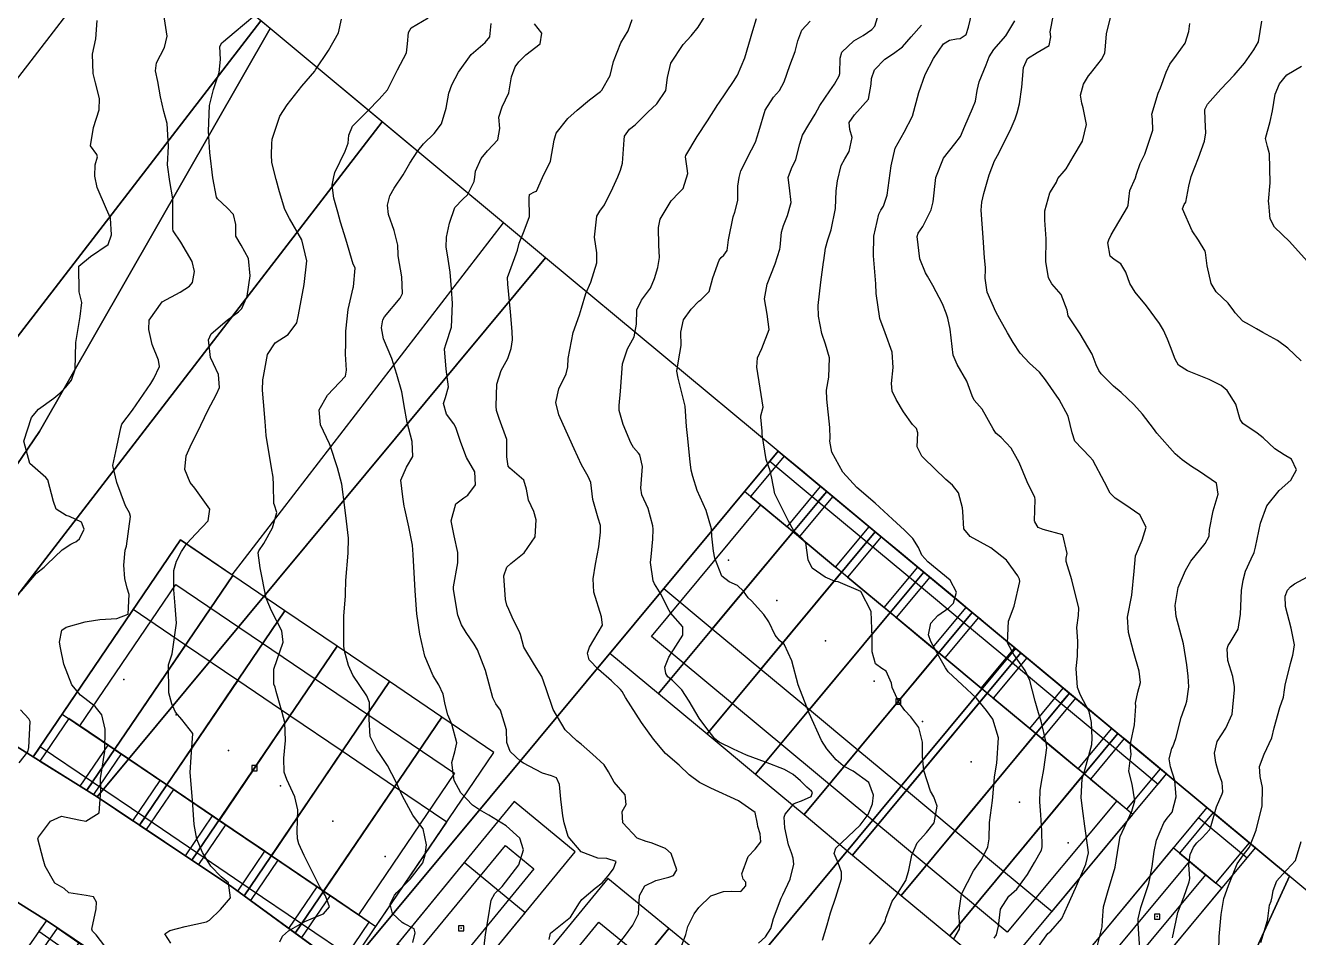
# Model space of a CAD drawing. Header units: feet. Extents: x 1313198 to 1317500, y 385000 to 389511.
# Drawn here: x 1316015.6 to 1316499.5, y 386339.9 to 386686.8 of the extents above; entities that cross this region are included whole.
import ezdxf

# ---------------------------------------------------------------- set-up
doc = ezdxf.new("R2010")
doc.units = ezdxf.units.FT
for name, color, linetype in [('A-BLDG-OTLN', 3, 'CONTINUOUS'), ('C-LOD', 30, 'CONTINUOUS'), ('C-MISC', 7, 'CONTINUOUS'), ('C-PROP', 6, 'CONTINUOUS'), ('C-PVMT', 8, 'CONTINUOUS'), ('C-TOPO-MAJR', 32, 'CONTINUOUS'), ('C-TOPO-SPOT', 7, 'CONTINUOUS'), ('V-PROP-LINE', 7, 'CONTINUOUS')]:
    doc.layers.add(name, color=color, linetype=linetype)

msp = doc.modelspace()

# ---------------------------------------------------------------- linework, layer by layer
at = {"layer": 'A-BLDG-OTLN'}
for points in [[(1316258.23, 386472.64), (1316276.68, 386457.29), (1316307.37, 386494.2), (1316288.92, 386509.54), (1316258.23, 386472.64)], [(1316276.68, 386457.29), (1316295.13, 386441.95), (1316325.82, 386478.85), (1316307.37, 386494.2), (1316276.68, 386457.29)], [(1316295.13, 386441.95), (1316313.58, 386426.6), (1316344.28, 386463.5), (1316325.82, 386478.85), (1316295.13, 386441.95)], [(1316029.6, 386424.91), (1316049.46, 386411.44), (1316076.4, 386451.16), (1316056.54, 386464.63), (1316029.6, 386424.91)], [(1316313.58, 386426.6), (1316332.04, 386411.25), (1316362.73, 386448.16), (1316344.28, 386463.5), (1316313.58, 386426.6)], [(1316049.46, 386411.44), (1316069.32, 386397.97), (1316096.26, 386437.7), (1316076.4, 386451.16), (1316049.46, 386411.44)], [(1316332.04, 386411.25), (1316350.49, 386395.91), (1316381.18, 386432.81), (1316362.73, 386448.16), (1316332.04, 386411.25)], [(1316069.32, 386397.97), (1316089.19, 386384.49), (1316116.13, 386424.22), (1316096.26, 386437.7), (1316069.32, 386397.97)], [(1316350.49, 386395.91), (1316368.94, 386380.56), (1316399.63, 386417.46), (1316381.18, 386432.81), (1316350.49, 386395.91)], [(1316089.19, 386384.49), (1316109.05, 386371.02), (1316135.99, 386410.75), (1316116.13, 386424.22), (1316089.19, 386384.49)], [(1316368.94, 386380.56), (1316387.39, 386365.21), (1316418.08, 386402.12), (1316399.63, 386417.46), (1316368.94, 386380.56)], [(1316109.05, 386371.02), (1316128.92, 386357.55), (1316155.86, 386397.28), (1316135.99, 386410.75), (1316109.05, 386371.02)], [(1316387.39, 386365.21), (1316405.84, 386349.87), (1316436.54, 386386.77), (1316418.08, 386402.12), (1316387.39, 386365.21)], [(1316128.92, 386357.55), (1316148.78, 386344.08), (1316175.72, 386383.81), (1316155.86, 386397.28), (1316128.92, 386357.55)], [(1316421.22, 386337.08), (1316439.67, 386321.73), (1316470.36, 386358.64), (1316451.91, 386373.98), (1316421.22, 386337.08)], [(1316156.96, 386337.48), (1316180.15, 386318.45), (1316205.52, 386349.37), (1316182.33, 386368.4), (1316156.96, 386337.48)]]:
    msp.add_lwpolyline(points, close=True, dxfattribs=at)
at = {"layer": 'C-LOD'}
for points in [[(1316008.32, 386414.97), (1316042.83, 386393.48), (1316093.99, 386359.18), (1316137.55, 386327.53), (1316166.31, 386305.3), (1316194.54, 386282.38), (1316228.98, 386253.74), (1316339.08, 386162.17), (1316374.29, 386165.4), (1316377.35, 386169.08), (1316400.98, 386198.92), (1316423.13, 386229.87), (1316443.77, 386261.86), (1316462.84, 386294.8), (1316480.29, 386328.62), (1316496.09, 386363.25), (1316391.97, 386449.85), (1316301.71, 386524.92), (1316213.29, 386598.45), (1316108.56, 386685.56), (1315982.1, 386790.73)], [(1315950.83, 386023.51), (1316030.28, 385962.69), (1316138.92, 385879.52), (1316151.44, 385896.27), (1316164.54, 385912.57), (1316310.74, 386088.36), (1316307.5, 386123.57), (1316222.72, 386194.08), (1316162.96, 386243.79), (1316145.75, 386257.88), (1316106.06, 386288.75), (1316065.32, 386318.22), (1316023.58, 386346.39), (1315980.91, 386373.12)]]:
    msp.add_lwpolyline(points, dxfattribs=at)
at = {"layer": 'C-MISC'}
for points in [[(1315982.1, 386790.73), (1315929.91, 386765.56), (1315928.77, 386502.47), (1315936.76, 386503.67), (1315944.84, 386503.58), (1315952.79, 386502.18), (1315960.42, 386499.53), (1315967.53, 386495.67), (1315973.91, 386490.73), (1315979.42, 386484.82), (1315983.91, 386478.09), (1316020.87, 386532.39), (1316108.56, 386685.56), (1315982.1, 386790.73)], [(1316108.56, 386685.56), (1316020.87, 386532.39), (1315983.91, 386478.09), (1315986.96, 386471.53), (1315989.03, 386464.6), (1315990.08, 386457.45), (1315990.08, 386450.21), (1315990.12, 386444.25), (1315991.09, 386438.38), (1315992.97, 386432.72), (1315995.71, 386427.43), (1315999.24, 386422.63), (1316003.48, 386418.45), (1316008.32, 386414.97), (1316042.83, 386393.48), (1316213.29, 386598.45), (1316108.56, 386685.56)], [(1316093.99, 386359.18), (1316137.55, 386327.53), (1316301.71, 386524.92), (1316213.29, 386598.45), (1316042.83, 386393.48), (1316093.99, 386359.18)], [(1316301.71, 386524.92), (1316137.55, 386327.53), (1316166.31, 386305.3), (1316194.54, 386282.38), (1316228.98, 386253.74), (1316391.97, 386449.85), (1316301.71, 386524.92)], [(1316339.08, 386162.17), (1316374.29, 386165.4), (1316377.35, 386169.08), (1316400.98, 386198.92), (1316423.13, 386229.87), (1316443.77, 386261.86), (1316462.84, 386294.8), (1316480.29, 386328.62), (1316496.09, 386363.25), (1316391.97, 386449.85), (1316228.98, 386253.74), (1316339.08, 386162.17)], [(1315871.03, 386084.61), (1316065.32, 386318.22), (1316023.58, 386346.39), (1315980.91, 386373.12), (1315791.56, 386145.45), (1315871.03, 386084.61)]]:
    msp.add_lwpolyline(points, close=True, dxfattribs=at)
for points in [[(1316794.46, 386115.1), (1316301.71, 386524.92), (1316391.97, 386449.85), (1316496.09, 386363.25), (1316480.29, 386328.62)], [(1316137.55, 386327.53), (1316093.99, 386359.18), (1316042.83, 386393.48), (1316008.32, 386414.97)], [(1315980.91, 386373.12), (1316023.58, 386346.39), (1316065.32, 386318.22)]]:
    msp.add_lwpolyline(points, dxfattribs=at)
at = {"layer": 'C-PROP'}
for points in [[(1315909.49, 386533.07), (1315948.63, 386502.91), (1315952.79, 386502.18), (1315959.61, 386499.81), (1316105.01, 386688.51), (1316058.85, 386726.9), (1315964.43, 386604.36), (1315984.67, 386588.77), (1315929.73, 386517.48), (1315909.5, 386533.07), (1315909.49, 386533.07)], [(1315959.61, 386499.81), (1315960.42, 386499.53), (1315967.53, 386495.67), (1315973.91, 386490.73), (1315979.42, 386484.82), (1315983.91, 386478.09), (1315986.96, 386471.53), (1315989.03, 386464.6), (1315990.08, 386457.45), (1315990.08, 386450.21), (1315990.12, 386444.25), (1315990.55, 386441.65), (1316151.17, 386650.12), (1316108.56, 386685.56), (1316105.01, 386688.51), (1315959.61, 386499.81)], [(1315990.55, 386441.65), (1315991.09, 386438.38), (1315992.97, 386432.72), (1315995.71, 386427.43), (1315999.24, 386422.63), (1316003.48, 386418.45), (1316008.32, 386414.97), (1316018.54, 386408.6), (1316074.5, 386491.12), (1316094.14, 386477.8), (1316197.33, 386611.72), (1316151.17, 386650.12), (1315990.55, 386441.65)], [(1316237.76, 386448.04), (1316256.22, 386432.69), (1316320.16, 386509.57), (1316301.71, 386524.92), (1316237.76, 386448.04)], [(1316256.22, 386432.69), (1316274.67, 386417.34), (1316338.61, 386494.23), (1316338.46, 386494.35), (1316320.16, 386509.57), (1316256.22, 386432.69)], [(1316295.07, 386504.43), (1316430.39, 386391.88), (1316388.82, 386341.91), (1316253.5, 386454.46), (1316295.07, 386504.43)], [(1316274.67, 386417.34), (1316293.12, 386402), (1316357.07, 386478.88), (1316338.61, 386494.23), (1316274.67, 386417.34)], [(1316018.54, 386408.6), (1316038.93, 386395.91), (1316094.36, 386477.65), (1316074.5, 386491.12), (1316018.54, 386408.6)], [(1316038.93, 386395.91), (1316042.83, 386393.48), (1316058.95, 386382.67), (1316114.22, 386464.18), (1316094.36, 386477.65), (1316038.93, 386395.91)], [(1316293.12, 386402), (1316311.57, 386386.65), (1316375.52, 386463.53), (1316369.58, 386468.47), (1316357.07, 386478.88), (1316293.12, 386402)], [(1316142.16, 386348.57), (1316036.22, 386420.41), (1316072.7, 386474.21), (1316178.64, 386402.37), (1316142.16, 386348.57)], [(1316058.95, 386382.67), (1316078.89, 386369.31), (1316134.09, 386450.7), (1316114.22, 386464.18), (1316058.95, 386382.67)], [(1316311.57, 386386.65), (1316330.02, 386371.3), (1316393.97, 386448.19), (1316391.97, 386449.85), (1316381.41, 386458.63), (1316375.52, 386463.53), (1316311.57, 386386.65)], [(1316078.89, 386369.31), (1316093.99, 386359.18), (1316098.7, 386355.76), (1316153.95, 386437.23), (1316134.09, 386450.7), (1316078.89, 386369.31)], [(1316330.02, 386371.3), (1316348.48, 386355.96), (1316412.42, 386432.84), (1316408.07, 386436.46), (1316393.97, 386448.19), (1316330.02, 386371.3)], [(1316098.7, 386355.76), (1316118.13, 386341.64), (1316173.81, 386423.76), (1316153.95, 386437.23), (1316098.7, 386355.76)], [(1316346.38, 386428.71), (1316348.38, 386428.71), (1316348.38, 386430.71), (1316346.38, 386430.71), (1316346.38, 386428.71)], [(1316348.48, 386355.96), (1316366.93, 386340.61), (1316430.87, 386417.49), (1316412.42, 386432.84), (1316348.48, 386355.96)], [(1316118.13, 386341.64), (1316137.55, 386327.53), (1316193.68, 386410.29), (1316173.81, 386423.76), (1316118.13, 386341.64)], [(1316366.93, 386340.61), (1316385.38, 386325.26), (1316449.33, 386402.15), (1316438.37, 386411.26), (1316430.87, 386417.49), (1316366.93, 386340.61)], [(1316101.66, 386403.36), (1316103.66, 386403.36), (1316103.66, 386405.36), (1316101.66, 386405.36), (1316101.66, 386403.36)], [(1316144.43, 386322.21), (1316166.31, 386305.3), (1316168.14, 386303.82), (1316224.55, 386372.57), (1316201.36, 386391.6), (1316144.43, 386322.21)], [(1316400.76, 386312.47), (1316419.21, 386297.13), (1316483.15, 386374.01), (1316472.49, 386382.88), (1316464.7, 386389.36), (1316400.76, 386312.47)], [(1316173.96, 386323.52), (1316163.14, 386332.41), (1316198.03, 386374.92), (1316208.85, 386366.04), (1316173.96, 386323.52)], [(1316458.06, 386368.87), (1316464.21, 386363.75), (1316422.65, 386313.78), (1316416.5, 386318.89), (1316458.06, 386368.87)], [(1316180.56, 386293.73), (1316194.54, 386282.38), (1316203.76, 386274.71), (1316260.11, 386343.39), (1316236.92, 386362.42), (1316180.56, 386293.73)], [(1315972.03, 386272.62), (1315988.42, 386261.16), (1316039.97, 386334.93), (1316023.58, 386346.39), (1315972.03, 386272.62)], [(1316444.79, 386346.86), (1316446.79, 386346.86), (1316446.79, 386348.86), (1316444.79, 386348.86), (1316444.79, 386346.86)], [(1316180.24, 386342.43), (1316182.24, 386342.43), (1316182.24, 386344.43), (1316180.24, 386344.43), (1316180.24, 386342.43)], [(1316232.71, 386275.32), (1316198.7, 386303.23), (1316233.59, 386345.75), (1316267.6, 386317.84), (1316232.71, 386275.32)], [(1316203.76, 386274.71), (1316226.83, 386255.53), (1316283.3, 386324.36), (1316260.11, 386343.39), (1316203.76, 386274.71)]]:
    msp.add_lwpolyline(points, close=True, dxfattribs=at)
at = {"layer": 'C-PVMT'}
for points in [[(1316291.23, 386507.63), (1316305.07, 386496.12), (1316317.85, 386511.49), (1316310.94, 386517.24), (1316304.02, 386523), (1316291.23, 386507.63)], [(1316298.51, 386521.07), (1316316.96, 386505.73), (1316320.16, 386509.57), (1316301.71, 386524.92), (1316298.51, 386521.07)], [(1316309.68, 386492.28), (1316323.52, 386480.77), (1316336.31, 386496.14), (1316322.47, 386507.65), (1316309.68, 386492.28)], [(1316316.96, 386505.73), (1316335.41, 386490.38), (1316338.61, 386494.23), (1316338.59, 386494.24), (1316338.46, 386494.35), (1316320.16, 386509.57), (1316316.96, 386505.73)], [(1316328.13, 386476.93), (1316341.97, 386465.42), (1316354.76, 386480.8), (1316347.84, 386486.56), (1316340.92, 386492.31), (1316328.13, 386476.93)], [(1316335.41, 386490.38), (1316353.87, 386475.03), (1316357.07, 386478.88), (1316338.61, 386494.23), (1316335.41, 386490.38)], [(1316346.58, 386461.58), (1316360.42, 386450.07), (1316373.21, 386465.45), (1316359.37, 386476.96), (1316346.58, 386461.58)], [(1316353.87, 386475.03), (1316372.32, 386459.68), (1316375.52, 386463.53), (1316369.58, 386468.47), (1316367.19, 386470.46), (1316357.07, 386478.88), (1316353.87, 386475.03)], [(1316372.32, 386459.68), (1316390.77, 386444.34), (1316393.97, 386448.19), (1316387.43, 386453.63), (1316381.41, 386458.63), (1316375.52, 386463.53), (1316372.32, 386459.68)], [(1316365.03, 386446.24), (1316378.87, 386434.73), (1316391.66, 386450.11), (1316381.41, 386458.63), (1316377.82, 386461.62), (1316365.03, 386446.24)], [(1316390.77, 386444.34), (1316409.22, 386428.99), (1316412.42, 386432.84), (1316393.97, 386448.19), (1316390.77, 386444.34)], [(1316383.49, 386430.89), (1316397.33, 386419.38), (1316410.11, 386434.76), (1316401.44, 386441.97), (1316396.28, 386446.27), (1316383.49, 386430.89)], [(1316401.94, 386415.54), (1316415.78, 386404.03), (1316428.57, 386419.41), (1316414.73, 386430.92), (1316401.94, 386415.54)], [(1316409.22, 386428.99), (1316427.67, 386413.65), (1316430.87, 386417.49), (1316412.48, 386432.79), (1316412.42, 386432.84), (1316409.22, 386428.99)], [(1316021.08, 386407.02), (1316036.38, 386397.5), (1316046.98, 386413.12), (1316032.08, 386423.22), (1316021.08, 386407.02)], [(1316420.39, 386400.2), (1316434.23, 386388.69), (1316447.02, 386404.06), (1316433.18, 386415.57), (1316420.39, 386400.2)], [(1316427.67, 386413.65), (1316446.13, 386398.3), (1316449.33, 386402.14), (1316435.32, 386413.79), (1316430.87, 386417.49), (1316427.67, 386413.65)], [(1316018.54, 386408.6), (1316038.93, 386395.91), (1316041.04, 386399.02), (1316021.18, 386412.49), (1316018.54, 386408.6)], [(1316041.48, 386394.32), (1316042.83, 386393.48), (1316056.45, 386384.34), (1316066.84, 386399.65), (1316051.94, 386409.75), (1316041.48, 386394.32)], [(1316038.93, 386395.91), (1316042.83, 386393.48), (1316058.95, 386382.67), (1316060.9, 386385.55), (1316041.04, 386399.02), (1316038.93, 386395.91)], [(1316061.44, 386381), (1316076.4, 386370.98), (1316086.7, 386386.18), (1316071.81, 386396.28), (1316061.44, 386381)], [(1316058.95, 386382.67), (1316078.89, 386369.31), (1316080.77, 386372.08), (1316060.9, 386385.55), (1316058.95, 386382.67)], [(1316454.22, 386372.06), (1316468.06, 386360.55), (1316480.85, 386375.93), (1316472.49, 386382.88), (1316467.01, 386387.44), (1316454.22, 386372.06)], [(1316461.5, 386385.51), (1316479.95, 386370.17), (1316483.15, 386374.01), (1316476.92, 386379.19), (1316464.7, 386389.36), (1316461.5, 386385.51)], [(1316081.38, 386367.64), (1316093.99, 386359.18), (1316096.27, 386357.52), (1316106.57, 386372.71), (1316091.67, 386382.81), (1316081.38, 386367.64)], [(1316078.89, 386369.31), (1316093.99, 386359.18), (1316098.7, 386355.76), (1316100.63, 386358.61), (1316080.77, 386372.08), (1316078.89, 386369.31)], [(1316101.13, 386354), (1316115.69, 386343.41), (1316126.43, 386359.24), (1316111.53, 386369.34), (1316101.13, 386354)], [(1316098.7, 386355.76), (1316118.13, 386341.64), (1316120.5, 386345.14), (1316100.63, 386358.61), (1316098.7, 386355.76)], [(1316120.55, 386339.88), (1316135.13, 386329.29), (1316146.29, 386345.77), (1316131.4, 386355.87), (1316120.55, 386339.88)], [(1316020.72, 386342.3), (1316037.11, 386330.84), (1316039.97, 386334.93), (1316023.58, 386346.39), (1316020.72, 386342.3)], [(1316016.22, 386327.13), (1316024.42, 386321.4), (1316035.88, 386337.79), (1316027.68, 386343.53), (1316016.22, 386327.13)], [(1316118.13, 386341.64), (1316137.55, 386327.53), (1316140.36, 386331.67), (1316120.5, 386345.14), (1316118.13, 386341.64)]]:
    msp.add_lwpolyline(points, close=True, dxfattribs=at)
at = {"layer": 'C-TOPO-MAJR'}
for points in [[(1316046.97, 386335.02), (1316042.4, 386340.92), (1316041.1, 386342.33), (1316040.83, 386343.11), (1316042.4, 386350.81), (1316042.58, 386353.31), (1316041.42, 386355.39), (1316038.69, 386355.85), (1316032.07, 386356.98), (1316030.26, 386358.52), (1316029.41, 386359.11), (1316026.72, 386360.62), (1316023.06, 386367.06), (1316022.26, 386369.7), (1316020.31, 386377.41), (1316020.5, 386378.15), (1316025.08, 386384.15), (1316029.23, 386386.04), (1316035.87, 386384.65), (1316038.59, 386384.2), (1316043.66, 386387.35), (1316044.25, 386395.8), (1316044.15, 386400.35), (1316045.1, 386406.79), (1316045.27, 386407.68), (1316045.78, 386410.82), (1316045.94, 386419.19), (1316044.67, 386424.64), (1316042.06, 386427.83), (1316036.46, 386432.14), (1316033.26, 386435.96), (1316030.19, 386443.86), (1316028.88, 386450.12), (1316028.52, 386452.27), (1316029.47, 386456.85), (1316031.02, 386458), (1316038.22, 386459.99), (1316039.01, 386460.16), (1316043.91, 386460.85), (1316050.28, 386461.25), (1316054.68, 386462.84), (1316055.01, 386470.39), (1316054.22, 386472.77), (1316053.36, 386476.52), (1316053, 386481.55), (1316053.5, 386487.19), (1316054.03, 386488.77), (1316055.56, 386499.99), (1316055.08, 386501.39), (1316053.62, 386504.15), (1316050.27, 386512.95), (1316048.75, 386519.43), (1316050.35, 386526.56), (1316051.84, 386533.81), (1316052.27, 386535.15), (1316056.25, 386540.52), (1316063.26, 386550.62), (1316064.4, 386552.46), (1316066.56, 386557.08), (1316066.13, 386559.54), (1316063.73, 386565.48), (1316062.5, 386571.1), (1316062.63, 386574.67), (1316067.5, 386581.63), (1316074.33, 386585.35), (1316077.92, 386587.64), (1316079.13, 386589.02), (1316079.86, 386593.24), (1316079.01, 386597.04), (1316074.63, 386604.41), (1316071.78, 386608.7), (1316071.61, 386609.47), (1316071.55, 386620.88), (1316070.5, 386627.48), (1316069.57, 386633.71), (1316070.02, 386640.89), (1316069.5, 386649.47), (1316068.19, 386654.04), (1316066.89, 386659.61), (1316065.89, 386665.42), (1316065.04, 386669.48), (1316065.37, 386672.59), (1316068.39, 386678.39), (1316069.5, 386682.75), (1316068.13, 386690.97)], [(1316070.8, 386337.75), (1316068.6, 386341.35), (1316070.43, 386342.64), (1316076.35, 386344.15), (1316084.42, 386345.89), (1316085.54, 386346.5), (1316089.67, 386350.53), (1316093.56, 386355.02), (1316092.82, 386360.68), (1316090.04, 386363.05), (1316086.08, 386367.03), (1316082.82, 386372.26), (1316080.7, 386377.27), (1316079.76, 386382.93), (1316079.1, 386392.12), (1316078.25, 386402.74), (1316078.56, 386408.51), (1316079.2, 386417.55), (1316075.06, 386422.84), (1316072.67, 386425.69), (1316071.21, 386428.84), (1316070.09, 386433.02), (1316070.02, 386443.69), (1316071.3, 386447.87), (1316072.98, 386459.45), (1316072.45, 386466.08), (1316071.93, 386472.19), (1316072.04, 386479.44), (1316072.94, 386483.04), (1316074.89, 386486.73), (1316076.89, 386489.72), (1316080.32, 386493.41), (1316084.99, 386498.39), (1316085.65, 386502.85), (1316079.91, 386510.8), (1316078.24, 386512.94), (1316076.21, 386517.94), (1316076.72, 386523.05), (1316078.71, 386527.73), (1316080.93, 386532.06), (1316084.85, 386540.38), (1316088.19, 386546.5), (1316089.35, 386549.03), (1316088.99, 386554.07), (1316087.02, 386558.1), (1316085.92, 386560.44), (1316085.2, 386567.22), (1316086.22, 386569.46), (1316092.25, 386574.69), (1316096.57, 386577.92), (1316097.88, 386579.09), (1316099.92, 386583.81), (1316100.97, 386591.55), (1316100.37, 386598.15), (1316097.55, 386603.16), (1316095.59, 386606.63), (1316095.59, 386611.03), (1316094.73, 386614.92), (1316092.21, 386617.39), (1316088.57, 386620.82), (1316088.2, 386621.51), (1316086.79, 386628.88), (1316085.71, 386638.44), (1316085.22, 386646.53), (1316085.6, 386656.34), (1316087.12, 386662.44), (1316089.2, 386668.92), (1316089.72, 386673.88), (1316089.47, 386678.8), (1316090.18, 386680.17), (1316090.81, 386680.68), (1316094.91, 386684.07), (1316102.8, 386690.73)], [(1316264.96, 386336.63), (1316266.56, 386341.02), (1316267.4, 386344.18), (1316269.73, 386348.91), (1316271.53, 386351.34), (1316276.08, 386355.75), (1316280.97, 386357.46), (1316283.99, 386357.54), (1316287.29, 386357.42), (1316287.59, 386357.51), (1316289.47, 386359.63), (1316289.37, 386360.94), (1316288.46, 386362.13), (1316287.93, 386364.12), (1316290.26, 386370.69), (1316292.98, 386373.49), (1316295.08, 386376.34), (1316294.84, 386379.33), (1316293.96, 386382.15), (1316293.85, 386383.15), (1316292.95, 386387.43), (1316286.65, 386391.91), (1316276.1, 386396.69), (1316271.81, 386398.83), (1316267.89, 386401.84), (1316264.03, 386405.43), (1316258.83, 386409.88), (1316254.32, 386415.33), (1316249.79, 386421.64), (1316243.72, 386431.21), (1316242.42, 386433.5), (1316241.8, 386434.28), (1316238.32, 386437.59), (1316233.36, 386441.79), (1316229.91, 386445.48), (1316229.2, 386448.11), (1316230.05, 386450.35), (1316234.89, 386458.67), (1316234.56, 386461.88), (1316231.62, 386471.24), (1316231.33, 386476.31), (1316232.26, 386481.9), (1316233.49, 386488.53), (1316234.18, 386494.06), (1316234.19, 386496.6), (1316233.24, 386499.43), (1316231.21, 386506.51), (1316230.49, 386512.93), (1316229.49, 386515.21), (1316226.93, 386519.65), (1316224.15, 386525.82), (1316220.02, 386535.05), (1316218.39, 386538.71), (1316217.2, 386543.36), (1316218.3, 386548.61), (1316221.11, 386554.26), (1316221.78, 386556.94), (1316221.89, 386560.13), (1316223.8, 386569.98), (1316226.24, 386576.75), (1316226.95, 386579.25), (1316228.62, 386584.88), (1316230.48, 386589.09), (1316232.84, 386596.46), (1316232.77, 386600.31), (1316231.93, 386606.21), (1316232.79, 386614.27), (1316233.94, 386616.21), (1316235.68, 386618.6), (1316238.82, 386625.04), (1316240.77, 386629.22), (1316241.84, 386631.79), (1316242.52, 386634.43), (1316243.16, 386643.22), (1316243.35, 386644.7), (1316245.21, 386647.37), (1316247.36, 386649.03), (1316252.22, 386653.8), (1316255.53, 386657.03), (1316259, 386661.99), (1316259.69, 386667.04), (1316260.85, 386672.45), (1316265.64, 386679.54), (1316268.58, 386682.83), (1316271.36, 386686.08), (1316276.16, 386693.85)], [(1316336.38, 386337.36), (1316340, 386341.91), (1316342.38, 386346.04), (1316342.69, 386347.29), (1316345.11, 386353.81), (1316346.58, 386355.8), (1316350.21, 386361.62), (1316351.38, 386365.49), (1316352.53, 386371.25), (1316354.55, 386375.99), (1316358.08, 386379.92), (1316361.01, 386383.6), (1316362.18, 386389.91), (1316360.87, 386393.4), (1316359.65, 386395.63), (1316357.08, 386403.41), (1316356.61, 386408.72), (1316356.62, 386414.28), (1316355.17, 386419.82), (1316352.09, 386423.79), (1316349.88, 386426.23), (1316347.61, 386429.41), (1316345.05, 386434.95), (1316344.8, 386436.61), (1316342.73, 386441.24), (1316341.15, 386442.22), (1316338.77, 386444.02), (1316337.5, 386448.62), (1316337.47, 386453.96), (1316337.06, 386463.96), (1316333.19, 386471.5), (1316324.5, 386475.13), (1316323.39, 386475.38), (1316319.62, 386476.94), (1316314.67, 386480.36), (1316313.11, 386483.58), (1316312.26, 386489.98), (1316310.9, 386491.55), (1316307.62, 386494.64), (1316305.58, 386498.22), (1316300.43, 386508.65), (1316299.27, 386514.61), (1316298.68, 386517.44), (1316297.11, 386521.71), (1316295.63, 386531.18), (1316295.58, 386532.51), (1316295.06, 386537.86), (1316295.16, 386538.38), (1316295.99, 386541.56), (1316294.86, 386548.84), (1316293.58, 386556.86), (1316293.91, 386560.39), (1316295.53, 386563.88), (1316298.31, 386571.15), (1316297.52, 386577.04), (1316296.56, 386582.75), (1316297.57, 386588.45), (1316300.55, 386596.16), (1316302.33, 386601.69), (1316302.43, 386602.44), (1316303.04, 386608.12), (1316303.69, 386610.76), (1316305.25, 386614.49), (1316306.69, 386619.46), (1316306.05, 386625), (1316305.56, 386628.91), (1316306.79, 386632.35), (1316308.38, 386635.74), (1316309.96, 386641.71), (1316311, 386644.99), (1316313.37, 386649.12), (1316315.73, 386653.05), (1316317.55, 386656.32), (1316321.4, 386661.86), (1316323.18, 386664.49), (1316324.9, 386667.62), (1316325.11, 386668.5), (1316325.24, 386674.28), (1316325.88, 386676.59), (1316330.43, 386680.95), (1316334.08, 386683.01), (1316337.34, 386685.19), (1316338.48, 386686.46), (1316339.48, 386689.78)], [(1316383.8, 386339.65), (1316384.7, 386340.98), (1316385.52, 386344.28), (1316386.18, 386350.71), (1316389.38, 386355.68), (1316392.46, 386358.3), (1316396.55, 386363.92), (1316399.2, 386368.46), (1316401.77, 386373.09), (1316402.03, 386374.41), (1316401.98, 386380.51), (1316401.6, 386386.59), (1316401.15, 386391.57), (1316401.32, 386395.89), (1316401.78, 386399.03), (1316402.73, 386403.83), (1316403.78, 386412.1), (1316403.58, 386414.12), (1316401.68, 386422.18), (1316400.7, 386425.33), (1316399.35, 386429.78), (1316397.32, 386437.68), (1316395.55, 386441.41), (1316391.31, 386447.6), (1316388.95, 386452.04), (1316389.26, 386460.25), (1316391.46, 386465.92), (1316393.58, 386475.26), (1316393.44, 386476.16), (1316392.81, 386477.45), (1316388.54, 386483.42), (1316382.55, 386488.14), (1316374.7, 386492.4), (1316372.35, 386495.38), (1316371.91, 386501.95), (1316371.84, 386503.36), (1316370.2, 386509.03), (1316367.99, 386511.93), (1316365.39, 386514.07), (1316356.96, 386522.37), (1316356.37, 386523.04), (1316354.55, 386526.58), (1316354.82, 386531.9), (1316354.36, 386533.5), (1316352.76, 386535.05), (1316349.36, 386539.81), (1316346.52, 386544.47), (1316345.04, 386547.72), (1316344.79, 386550.64), (1316345.42, 386556.72), (1316345.11, 386562.5), (1316342.38, 386569.89), (1316340.31, 386575.35), (1316338.96, 386584.86), (1316338.82, 386588.48), (1316338.01, 386599.12), (1316338.12, 386606.65), (1316339.98, 386615), (1316340.77, 386616.48), (1316341.81, 386618.05), (1316343.19, 386622.2), (1316344.71, 386633.38), (1316346.24, 386640.16), (1316349.55, 386646.23), (1316352.72, 386652.22), (1316355.24, 386661.27), (1316357.55, 386668.13), (1316360.76, 386674.25), (1316364.58, 386679.78), (1316366.78, 386681.13), (1316369.53, 386681.71), (1316370.88, 386681.86), (1316373.13, 386683.32), (1316374.05, 386686.07), (1316375.79, 386693.55)], [(1316423.11, 386336.92), (1316424.86, 386344.03), (1316424.98, 386346.48), (1316425.43, 386351.56), (1316426.94, 386356.97), (1316429.87, 386366.65), (1316431.05, 386374.7), (1316431.78, 386378.37), (1316436.19, 386387.96), (1316437.25, 386391.97), (1316436.24, 386398.26), (1316435, 386403.21), (1316435.58, 386407.23), (1316435.92, 386409.59), (1316435.68, 386412.25), (1316435.82, 386414.21), (1316437.19, 386420.78), (1316437.63, 386427.97), (1316437.59, 386429.01), (1316438.44, 386433.19), (1316439.46, 386436.85), (1316438.97, 386441.28), (1316436.78, 386448.72), (1316434.92, 386455.95), (1316434.45, 386461.76), (1316436.2, 386470.15), (1316437.07, 386479.19), (1316437.55, 386485.04), (1316440.13, 386491.05), (1316441.65, 386495.96), (1316439.23, 386500.63), (1316433.54, 386504.65), (1316429.82, 386506.96), (1316427.94, 386508.85), (1316425.7, 386513.13), (1316421.38, 386521.41), (1316420.13, 386522.73), (1316414.53, 386528.73), (1316413.41, 386531.89), (1316411.93, 386538.2), (1316408.5, 386544.48), (1316403.38, 386551.95), (1316401.03, 386554.88), (1316397.28, 386558.36), (1316393.76, 386562.14), (1316391.04, 386566.26), (1316388.84, 386569.93), (1316385.93, 386575.06), (1316384.41, 386577.87), (1316381.2, 386585.37), (1316380.41, 386590.7), (1316380.52, 386593.96), (1316380.5, 386594.69), (1316380.16, 386598.39), (1316379.68, 386606.13), (1316378.94, 386616.48), (1316379.08, 386619.53), (1316379.87, 386622.82), (1316381.98, 386629.91), (1316383.98, 386635.3), (1316385.59, 386638.27), (1316390.29, 386647.7), (1316391.74, 386651.29), (1316392.58, 386653.58), (1316393.43, 386656.96), (1316394.39, 386663.3), (1316394.96, 386670.79), (1316396.46, 386674.15), (1316400.13, 386676.47), (1316404.7, 386679.17), (1316405.36, 386682.43), (1316405.05, 386684.39), (1316406.41, 386690.83)], [(1316439.23, 386335.46), (1316438.51, 386345.31), (1316438.54, 386347.06), (1316439.55, 386351.38), (1316442.12, 386358.9), (1316442.61, 386360.49), (1316443.93, 386366.9), (1316444.6, 386372.7), (1316445.53, 386376.98), (1316448.33, 386383.6), (1316449.58, 386385.26), (1316451.45, 386387.65), (1316453, 386393.49), (1316452.51, 386399.59), (1316450.91, 386404.87), (1316450.4, 386407.9), (1316451.42, 386411.82), (1316451.71, 386412.44), (1316452.82, 386415.63), (1316454.89, 386423.62), (1316456.72, 386428.53), (1316457.12, 386429.86), (1316457.79, 386435.25), (1316457.62, 386439.3), (1316457.02, 386443.58), (1316455.82, 386451.64), (1316453.06, 386462.07), (1316452.68, 386466.17), (1316453.82, 386473.04), (1316456.5, 386479.48), (1316458.62, 386483.1), (1316464.06, 386489.81), (1316465.56, 386492.52), (1316465.63, 386495.11), (1316467.02, 386502.23), (1316468.95, 386508.47), (1316468.36, 386512.73), (1316461.91, 386517.09), (1316458.81, 386519.06), (1316455.29, 386521.64), (1316452.59, 386523.84), (1316445.66, 386531.69), (1316444.39, 386533.45), (1316440.22, 386538.94), (1316436.91, 386542.69), (1316432.07, 386547.15), (1316429.18, 386549.56), (1316424.55, 386554.32), (1316423.58, 386555.57), (1316422.54, 386557.73), (1316421.09, 386561.72), (1316416.45, 386569.48), (1316412, 386576.36), (1316411.53, 386578.44), (1316409.24, 386584.41), (1316405.72, 386588.46), (1316404.52, 386590.83), (1316403.45, 386597.07), (1316403.53, 386605.58), (1316403.06, 386612.71), (1316403.14, 386616.31), (1316404.95, 386623.12), (1316407.08, 386626.49), (1316407.5, 386627.18), (1316408.06, 386628.51), (1316410.49, 386631.36), (1316411.2, 386632.25), (1316413.87, 386636.87), (1316417.36, 386642.74), (1316418.95, 386649.17), (1316417.69, 386655.47), (1316417.13, 386657.2), (1316416.7, 386660.26), (1316417.75, 386664.42), (1316419.74, 386667.67), (1316420.41, 386668.55), (1316424.67, 386673.77), (1316425.93, 386676.27), (1316426.14, 386678.88), (1316426.47, 386683.56), (1316428.19, 386690.31)], [(1316014.13, 386471.82), (1316019.83, 386478.46), (1316022.65, 386480.83), (1316023.86, 386481.9), (1316029.56, 386487.31), (1316032.77, 386489.57), (1316034.1, 386490.09), (1316034.78, 386490.4), (1316036.12, 386491.5), (1316037.92, 386495.27), (1316036.86, 386497.93), (1316032.38, 386500.04), (1316031.09, 386500.45), (1316027.23, 386502.8), (1316026.19, 386505.7), (1316024.05, 386513.96), (1316023.35, 386514.89), (1316017.26, 386520.14), (1316014.96, 386528.71), (1316017.82, 386537.73), (1316020.53, 386540.88), (1316026.33, 386545.03), (1316028.65, 386546.95), (1316030.89, 386549.26), (1316033.13, 386551.94), (1316034.49, 386555.95), (1316034.68, 386566.15), (1316036.34, 386576.06), (1316036.98, 386581.48), (1316035.99, 386585.48), (1316035.87, 386595.18), (1316040.35, 386598.96), (1316047.02, 386603.53), (1316048.34, 386607.1), (1316047.88, 386613.46), (1316046.43, 386616.89), (1316042.88, 386625.13), (1316042, 386629.46), (1316042.12, 386633.78), (1316042.96, 386636.76), (1316042.72, 386637.72), (1316040.35, 386641), (1316041.48, 386647.94), (1316043.58, 386654.67), (1316043.67, 386658.98), (1316042.22, 386664.91), (1316041.3, 386668.52), (1316041.08, 386675.87), (1316042.37, 386681.71), (1316042.85, 386688.63)], [(1316112.24, 386338.31), (1316113.25, 386340.46), (1316115.6, 386342.42), (1316121.81, 386345.96), (1316126.57, 386348.03), (1316128.89, 386348.88), (1316131.15, 386351.61), (1316129.67, 386355.72), (1316127.49, 386359.25), (1316121.59, 386371.18), (1316119.53, 386375.61), (1316118.95, 386377.4), (1316118.86, 386380.33), (1316119.1, 386388.43), (1316117.94, 386393.48), (1316114.97, 386399.96), (1316113.9, 386402.86), (1316113.77, 386408.17), (1316114.41, 386414.86), (1316114.21, 386421.75), (1316113.18, 386425.53), (1316110.94, 386433.5), (1316110.53, 386435.16), (1316110.02, 386436.33), (1316109.98, 386441.98), (1316113.54, 386452.31), (1316113.1, 386456.56), (1316109.06, 386464.21), (1316107.1, 386468.97), (1316104.86, 386480.5), (1316104, 386486.24), (1316104.24, 386487.01), (1316106.16, 386489.74), (1316109.44, 386495.69), (1316111.15, 386501.6), (1316110.2, 386504.3), (1316110.01, 386504.93), (1316109.83, 386512.12), (1316109.76, 386514.99), (1316109.14, 386518.53), (1316107.05, 386530.9), (1316106.7, 386536.13), (1316106.05, 386543.58), (1316105.63, 386548.12), (1316105.88, 386551.98), (1316106.11, 386553.33), (1316107.6, 386561.61), (1316110.54, 386566.02), (1316115.48, 386569.19), (1316118.72, 386573.74), (1316119.42, 386576.79), (1316121.5, 386588.24), (1316122.58, 386597.28), (1316120.7, 386605.19), (1316115.93, 386613.41), (1316114.14, 386616.83), (1316112.1, 386623.48), (1316110.89, 386628.25), (1316109.3, 386634.68), (1316109.09, 386637.52), (1316109.25, 386641.77), (1316109.34, 386643.56), (1316112.29, 386652.23), (1316115.12, 386656.56), (1316120.66, 386663.69), (1316125.54, 386669.41), (1316125.86, 386669.84), (1316130.73, 386677.23), (1316134.57, 386684), (1316135.77, 386689.15)], [(1316162.87, 386338.06), (1316163.71, 386341.7), (1316163.31, 386343.28), (1316159.47, 386345.31), (1316158.83, 386345.61), (1316155.08, 386349), (1316154.21, 386352.66), (1316155.89, 386356.06), (1316156.75, 386357.08), (1316161.84, 386362.11), (1316166.7, 386368.31), (1316167.57, 386371.35), (1316167.99, 386375.17), (1316166.73, 386381.22), (1316164.98, 386383.58), (1316162.79, 386386.51), (1316158.95, 386393.63), (1316156.5, 386399.06), (1316153.17, 386405.37), (1316150.17, 386409.9), (1316149.21, 386411.25), (1316146.62, 386416.34), (1316146.23, 386422.98), (1316146.33, 386429.27), (1316145.34, 386431.89), (1316139.97, 386439.71), (1316138.36, 386443.35), (1316136.89, 386448.96), (1316136.61, 386450.73), (1316136.55, 386462.31), (1316137.21, 386469.77), (1316137.26, 386470.58), (1316137.43, 386475.67), (1316138.21, 386486.11), (1316138.36, 386491.82), (1316137.61, 386498.21), (1316136.97, 386503.47), (1316135.79, 386512.33), (1316134.22, 386518.56), (1316131.42, 386527.1), (1316131.19, 386527.64), (1316127.75, 386534.84), (1316127.29, 386540.62), (1316130.45, 386546.19), (1316137.25, 386553.41), (1316137.63, 386555.63), (1316137.24, 386561.8), (1316137.39, 386565.95), (1316137.43, 386570.57), (1316138.22, 386578.76), (1316140.17, 386587.02), (1316140.25, 386587.39), (1316140.9, 386594.49), (1316140.79, 386594.89), (1316140.21, 386596.01), (1316137.33, 386605.49), (1316135.35, 386611.98), (1316134.35, 386615.72), (1316132.75, 386621.07), (1316132.15, 386626.01), (1316132.79, 386629.18), (1316133.21, 386630.9), (1316137.07, 386639), (1316138.29, 386642), (1316138.5, 386645), (1316139.89, 386648.47), (1316145.33, 386653.95), (1316145.73, 386654.35), (1316150.07, 386658.68), (1316153.19, 386662.24), (1316156.21, 386668.38), (1316156.99, 386669.94), (1316160.44, 386676.3), (1316160.75, 386679.73), (1316161.21, 386684.06), (1316162.24, 386685.82), (1316168.7, 386689.64)], [(1316189.52, 386333.31), (1316190.46, 386341.02), (1316191.48, 386347.01), (1316192.66, 386354.13), (1316194.06, 386356.73), (1316196.79, 386359.32), (1316203.15, 386367.53), (1316204.87, 386373.28), (1316203.56, 386377.65), (1316198.29, 386382.43), (1316191.71, 386386.42), (1316188.21, 386388.44), (1316185.53, 386390.27), (1316181.1, 386395), (1316178.6, 386399.62), (1316177.65, 386406.47), (1316178.78, 386410.54), (1316179.51, 386414.02), (1316177.67, 386421.02), (1316176.2, 386424.57), (1316175.19, 386428.55), (1316174.36, 386432.46), (1316172.68, 386436.01), (1316170.62, 386439.48), (1316167.45, 386446.86), (1316165.45, 386455.34), (1316164.42, 386462.98), (1316163.7, 386471.75), (1316163, 386485.62), (1316162.69, 386489.12), (1316161.29, 386496.05), (1316159.77, 386502.91), (1316159.6, 386503.98), (1316158.99, 386507.47), (1316158.3, 386513.85), (1316160.41, 386518.78), (1316162.86, 386522.81), (1316162.62, 386528.56), (1316160.66, 386535.77), (1316159.52, 386542.12), (1316159.42, 386543.06), (1316158.64, 386547.44), (1316156.79, 386554.09), (1316154.83, 386560.12), (1316151.7, 386567.59), (1316150.97, 386571.77), (1316151.38, 386574.86), (1316152.07, 386575.91), (1316158.07, 386583.06), (1316158.91, 386584.79), (1316158.65, 386591.15), (1316157.23, 386599.13), (1316157.22, 386599.49), (1316157.19, 386603.23), (1316155.73, 386608.81), (1316153.63, 386614.84), (1316153.24, 386618.39), (1316154.05, 386622.01), (1316155.71, 386624.93), (1316159.18, 386630.01), (1316161.73, 386634.39), (1316164.7, 386639.13), (1316166.89, 386641.78), (1316170.94, 386645.66), (1316173.69, 386649.31), (1316175.54, 386655.34), (1316176.56, 386661.03), (1316177.67, 386664.25), (1316180.2, 386668.96), (1316184.99, 386675.67), (1316190.37, 386680.32), (1316192.07, 386682.42), (1316192.61, 386687.51)], [(1316214.7, 386339.18), (1316215.18, 386341.61), (1316222.77, 386347.68), (1316226.22, 386353.1), (1316227.09, 386354.42), (1316232.17, 386358.69), (1316234.85, 386360.68), (1316237.12, 386363.38), (1316239.13, 386366.03), (1316240.15, 386368.85), (1316236.56, 386369.92), (1316233.13, 386370.13), (1316226.8, 386372.46), (1316221.83, 386378.3), (1316220.34, 386383.48), (1316219.86, 386386.24), (1316219.04, 386392.48), (1316218.62, 386398.11), (1316217.41, 386400.65), (1316215.52, 386401.38), (1316212.19, 386402.44), (1316207, 386405.11), (1316204.88, 386406.21), (1316203.89, 386406.84), (1316199.78, 386410.66), (1316198.55, 386414.06), (1316198.43, 386418.9), (1316196.12, 386426.33), (1316194.43, 386428.82), (1316193.31, 386431.14), (1316190.43, 386441.52), (1316187.37, 386449.36), (1316186.13, 386451.43), (1316183.06, 386455.95), (1316181.38, 386458.8), (1316179.92, 386462.5), (1316178.31, 386472.31), (1316178.34, 386473.32), (1316179.88, 386482.39), (1316179.95, 386486.37), (1316178.55, 386492.64), (1316177.41, 386498.45), (1316179.13, 386504.8), (1316182.25, 386507.1), (1316183.75, 386508.1), (1316186.62, 386512.04), (1316186.38, 386516.97), (1316183.21, 386522.47), (1316181.14, 386528.17), (1316179.19, 386533.94), (1316178.43, 386535.26), (1316175.66, 386538.95), (1316174.49, 386543.03), (1316175.22, 386545.24), (1316176.41, 386549.32), (1316175.52, 386556.09), (1316174.93, 386563.77), (1316175.56, 386565.86), (1316177.48, 386572.03), (1316177.97, 386581.03), (1316177.59, 386586.66), (1316176.97, 386592.91), (1316176.03, 386599.52), (1316175.45, 386602.45), (1316175.61, 386606.2), (1316176.76, 386611.55), (1316178.81, 386617.54), (1316181.89, 386620.69), (1316183.59, 386622.4), (1316186.21, 386627.49), (1316186.46, 386629.03), (1316186.62, 386631.34), (1316188.86, 386636.15), (1316191.25, 386639.04), (1316195.15, 386643.34), (1316195.97, 386647.55), (1316195.48, 386651.89), (1316196.78, 386655.83), (1316199.33, 386661.09), (1316200.38, 386667.25), (1316201.68, 386671.04), (1316203.16, 386672.99), (1316205.82, 386675.64), (1316211.19, 386679.75), (1316211.92, 386683.86), (1316209.03, 386687.42)], [(1316240.68, 386336.99), (1316243.25, 386340.31), (1316246.47, 386344.65), (1316248.63, 386348.89), (1316248.92, 386353.45), (1316248.96, 386355.97), (1316250.98, 386359.53), (1316255.26, 386361.62), (1316260.17, 386362.93), (1316261.88, 386363.51), (1316263.19, 386365.66), (1316261.07, 386371.9), (1316258.91, 386373.84), (1316253.49, 386375.88), (1316251.53, 386376.48), (1316248.07, 386377.75), (1316242.71, 386383.58), (1316242.44, 386387.84), (1316243.97, 386390.51), (1316243.59, 386394.13), (1316239.39, 386399.02), (1316237.26, 386402.99), (1316235.55, 386405.61), (1316231.12, 386409.67), (1316226.79, 386413.45), (1316225.14, 386414.67), (1316220.73, 386418.92), (1316216.2, 386426.64), (1316213.56, 386434.55), (1316211.83, 386439.25), (1316209.06, 386443.64), (1316205.05, 386450.39), (1316203.71, 386455.15), (1316203.52, 386455.78), (1316200.61, 386461.76), (1316199.38, 386464.66), (1316198.63, 386466.32), (1316198.01, 386468.52), (1316197.45, 386477.53), (1316198.54, 386480.74), (1316200.15, 386482.12), (1316205.11, 386486.23), (1316209.31, 386492.29), (1316209.76, 386498.8), (1316208.88, 386501.97), (1316206.78, 386506.28), (1316205.99, 386510.39), (1316205.07, 386513.91), (1316199.66, 386518.47), (1316199.04, 386519.17), (1316198.55, 386522.71), (1316198.57, 386529.28), (1316195.7, 386537.36), (1316194.65, 386540.36), (1316194.56, 386541.99), (1316194.78, 386550.32), (1316196.45, 386555.58), (1316198.97, 386560.16), (1316200.2, 386563.87), (1316200.7, 386567.26), (1316200.58, 386570.43), (1316199.93, 386577.88), (1316198.96, 386588.41), (1316198.87, 386590.96), (1316199.65, 386593.39), (1316202.66, 386601.33), (1316203.32, 386604.03), (1316205.13, 386608.63), (1316207.18, 386614.18), (1316207.02, 386621.14), (1316207.14, 386622.52), (1316209.14, 386623.44), (1316209.82, 386623.73), (1316212.16, 386629), (1316215.19, 386635.15), (1316216.62, 386643.13), (1316217.32, 386645.82), (1316221.8, 386651.37), (1316225.28, 386654.58), (1316229.98, 386658.5), (1316234.2, 386661.65), (1316234.72, 386662.11), (1316237.87, 386667.68), (1316239.08, 386673.12), (1316241.94, 386680.14), (1316244.64, 386684.71), (1316246.21, 386689.08)], [(1316294.29, 386337.8), (1316296.95, 386340.18), (1316298.96, 386343.37), (1316299.95, 386347.13), (1316302.82, 386354.88), (1316303.46, 386356.15), (1316306.25, 386362.1), (1316307.64, 386367.77), (1316307.46, 386370.08), (1316306.72, 386372.13), (1316305.61, 386375.18), (1316304.21, 386381.67), (1316304.01, 386385.72), (1316304.42, 386386.84), (1316307.61, 386390.79), (1316308.37, 386391.19), (1316310.63, 386391.91), (1316314.31, 386393.52), (1316314.8, 386395.14), (1316314.37, 386395.62), (1316312.66, 386397.14), (1316310.25, 386399.54), (1316307.39, 386401.96), (1316304.07, 386403.88), (1316296.95, 386406.61), (1316289.62, 386409.28), (1316284.79, 386411.5), (1316279.32, 386414.19), (1316277.64, 386415.53), (1316273.88, 386420.38), (1316271.73, 386423.37), (1316267.85, 386429.87), (1316265.13, 386434.16), (1316261.53, 386437.7), (1316259.78, 386439.11), (1316259.07, 386440.39), (1316258.68, 386442.8), (1316260.15, 386446.5), (1316265.5, 386454.95), (1316265.42, 386458.03), (1316260.78, 386463.42), (1316259.76, 386465.12), (1316257.29, 386470.34), (1316254.75, 386474.46), (1316254.25, 386475.51), (1316253.15, 386482.55), (1316253.39, 386484.73), (1316254.07, 386491.45), (1316254.14, 386495.17), (1316254.09, 386496.51), (1316252.31, 386503.05), (1316249.85, 386508.29), (1316249.47, 386510.77), (1316250.17, 386518.99), (1316249.19, 386523.53), (1316248.68, 386524.17), (1316246.73, 386526.27), (1316245.75, 386528.03), (1316242.81, 386535.07), (1316241.22, 386540.3), (1316241.24, 386542.27), (1316241.74, 386547.74), (1316242.49, 386558.05), (1316244.49, 386563.85), (1316246.92, 386568.41), (1316247.83, 386573.21), (1316248.03, 386578.65), (1316249.82, 386582.25), (1316253.19, 386586.93), (1316254.67, 386590.53), (1316255.99, 386594.72), (1316256.58, 386598.52), (1316256.41, 386603.23), (1316256.21, 386609.95), (1316256.89, 386613.17), (1316261.05, 386620.1), (1316264.03, 386623.28), (1316265.57, 386624.81), (1316267.41, 386630.5), (1316267.14, 386632.37), (1316266.5, 386636.76), (1316266.63, 386637.26), (1316270.97, 386644.59), (1316274.85, 386650.51), (1316278.83, 386656.71), (1316279.19, 386657.26), (1316284.68, 386665.45), (1316286.22, 386667.88), (1316289.08, 386674.46), (1316292.05, 386684.82), (1316293.42, 386689.45)], [(1316318.62, 386338.9), (1316320.4, 386344.75), (1316321.6, 386349.29), (1316323.59, 386355.28), (1316325.74, 386362.25), (1316325.74, 386364.74), (1316324.46, 386368.37), (1316323, 386371.92), (1316323.59, 386373.9), (1316332.91, 386382.71), (1316335.89, 386386.67), (1316337.56, 386390.81), (1316338.01, 386394.03), (1316336.18, 386398.84), (1316330.19, 386403.19), (1316327.1, 386404.86), (1316326.44, 386405.27), (1316323.75, 386407.5), (1316320.24, 386411.73), (1316318.21, 386414.82), (1316313.47, 386425.2), (1316309.37, 386435.96), (1316306.93, 386445.17), (1316304.12, 386451.17), (1316302.19, 386452.94), (1316300.59, 386454.96), (1316298.21, 386459.92), (1316296.29, 386462.81), (1316291.53, 386467.92), (1316290.29, 386469.16), (1316288.53, 386471.63), (1316286.21, 386473.84), (1316283.06, 386475.16), (1316280.28, 386477.36), (1316277.7, 386484.24), (1316277.16, 386486.89), (1316276.5, 386492.61), (1316276.41, 386495.32), (1316274.39, 386502.32), (1316270.87, 386509.9), (1316269.23, 386515.26), (1316268.7, 386517.64), (1316268.25, 386520.82), (1316267.21, 386530.79), (1316266.84, 386534.31), (1316266.31, 386541.96), (1316263.73, 386552.66), (1316263.22, 386555.27), (1316263.79, 386559.29), (1316264.8, 386565.08), (1316264.75, 386570.08), (1316265.73, 386574.8), (1316268.64, 386578.87), (1316271.61, 386581.93), (1316272.28, 386582.4), (1316275.46, 386585.57), (1316276.85, 386590.79), (1316279.26, 386597.54), (1316280, 386598.51), (1316281, 386599.36), (1316282.32, 386601.24), (1316282.87, 386605.27), (1316284.55, 386613.98), (1316285.23, 386615.75), (1316286.33, 386620.26), (1316286.38, 386625.62), (1316286.83, 386628.92), (1316287.57, 386631.48), (1316291.55, 386639.45), (1316293.11, 386642.43), (1316294.3, 386646.45), (1316296.71, 386654.52), (1316299.98, 386659.5), (1316302.17, 386662), (1316303.95, 386665.37), (1316306.15, 386671.51), (1316308.15, 386676.92), (1316309.19, 386680.97), (1316310.73, 386684.96), (1316313.9, 386688.45)], [(1316368.53, 386339.38), (1316370.69, 386343.14), (1316370.82, 386344.22), (1316370.4, 386349.36), (1316371.44, 386356.45), (1316375.99, 386365.29), (1316379.07, 386369.72), (1316381.46, 386374.38), (1316381.95, 386377.4), (1316382.07, 386383.69), (1316383.14, 386392.08), (1316383.73, 386397.68), (1316383.94, 386401.03), (1316384.8, 386406.29), (1316385.46, 386415.85), (1316383.26, 386422.92), (1316380.93, 386426.24), (1316378.62, 386429.11), (1316377.1, 386430.94), (1316371.65, 386435.98), (1316366.32, 386440.97), (1316365.26, 386442.54), (1316362.78, 386446.87), (1316359.77, 386452.45), (1316358.9, 386455.01), (1316359.69, 386459.45), (1316362.4, 386462.39), (1316366.58, 386465.3), (1316368.39, 386467.12), (1316369.49, 386471.29), (1316367.11, 386475.88), (1316358.58, 386482.74), (1316356.37, 386485.32), (1316355.1, 386488.22), (1316352.86, 386491.71), (1316349.71, 386494.85), (1316345.23, 386499.02), (1316338.6, 386505.07), (1316331.59, 386511.03), (1316326.33, 386516.88), (1316322.08, 386524.49), (1316321.37, 386528.7), (1316321.43, 386529.86), (1316321.41, 386533.82), (1316320.15, 386544.72), (1316320.11, 386548.1), (1316320.97, 386553.01), (1316321.17, 386560.39), (1316319.75, 386565.55), (1316318.32, 386569.67), (1316316.99, 386576.23), (1316316.93, 386580.34), (1316317.96, 386589.16), (1316318.96, 386596.77), (1316319.02, 386597.35), (1316319.76, 386602.09), (1316320.63, 386605.21), (1316321.88, 386609.05), (1316323.5, 386617.11), (1316323.82, 386623.83), (1316324.23, 386627.74), (1316325.66, 386633.56), (1316327.04, 386636.04), (1316328.72, 386638.87), (1316329.83, 386644.16), (1316328.98, 386647.2), (1316328.75, 386649.86), (1316330.67, 386652.77), (1316336.1, 386658.7), (1316337.08, 386664.42), (1316337.13, 386666.57), (1316338.31, 386669.86), (1316342.22, 386674.01), (1316345.6, 386676.12), (1316349.02, 386678.59), (1316352.28, 386682.4), (1316356.18, 386686.91)], [(1316400.7, 386336.54), (1316404.25, 386341.41), (1316405.42, 386342.39), (1316409.51, 386347.12), (1316411.81, 386352.26), (1316414.74, 386358.76), (1316418.67, 386367.82), (1316419.66, 386372.15), (1316419.6, 386373.27), (1316418.25, 386382.31), (1316417.68, 386387.07), (1316416.95, 386393.05), (1316417.24, 386400.29), (1316418.38, 386404.07), (1316420.92, 386413.33), (1316421.08, 386415.78), (1316420.85, 386421.7), (1316419.88, 386425.84), (1316416.67, 386432.13), (1316415.51, 386435.03), (1316414.96, 386442.2), (1316415.54, 386446.97), (1316415.67, 386452.61), (1316415.26, 386457.84), (1316415.82, 386462.41), (1316415.98, 386465.21), (1316413.33, 386475.9), (1316411.18, 386482.96), (1316411.21, 386484.2), (1316411.58, 386485.95), (1316409.93, 386493.01), (1316402.46, 386495.08), (1316400.53, 386495.83), (1316399.27, 386498), (1316399.21, 386498.44), (1316399.43, 386506.5), (1316399.28, 386507.21), (1316396.41, 386513.19), (1316393.32, 386520.56), (1316390.25, 386526.06), (1316386.45, 386530.05), (1316384.48, 386531.78), (1316383.44, 386533.41), (1316379.23, 386540.81), (1316376.25, 386544.31), (1316375.47, 386545.92), (1316373.44, 386551.46), (1316369.74, 386557.79), (1316368.24, 386561.42), (1316367.07, 386571.22), (1316366.24, 386575.45), (1316365.61, 386577.41), (1316364.22, 386580.96), (1316360.53, 386587.9), (1316358.47, 386591.42), (1316357.74, 386592.66), (1316355.61, 386598.07), (1316354.54, 386606.52), (1316354.95, 386607.84), (1316356.66, 386610.37), (1316359.91, 386616.71), (1316360.61, 386619.75), (1316361.7, 386628.97), (1316364.54, 386636.31), (1316368.87, 386641.7), (1316371.03, 386644.54), (1316372.68, 386648.45), (1316375.56, 386655.22), (1316376.78, 386657.99), (1316377.41, 386661.98), (1316378.14, 386665.39), (1316380.72, 386671.81), (1316381.93, 386674.89), (1316383.72, 386677.61), (1316388.25, 386682.86), (1316391.7, 386688.56)], [(1316451.6, 386339.85), (1316453.48, 386348.77), (1316453.65, 386349.39), (1316455.87, 386355.33), (1316457.97, 386361.11), (1316458.16, 386362.43), (1316457.82, 386367.61), (1316458.32, 386371.5), (1316459.61, 386374.35), (1316460.91, 386375.99), (1316462.95, 386377.88), (1316465.65, 386380.82), (1316466.06, 386381.64), (1316468.37, 386389.59), (1316470.46, 386394.57), (1316470.77, 386395.34), (1316470.46, 386398.83), (1316469.1, 386402.79), (1316468.08, 386406.5), (1316467.61, 386410.08), (1316468.63, 386414.44), (1316471.83, 386419.5), (1316474.33, 386424.88), (1316475.24, 386434.11), (1316475.22, 386435.31), (1316474.51, 386439.2), (1316472.66, 386445.23), (1316472.35, 386449.77), (1316472.76, 386451), (1316473.59, 386452.08), (1316476.55, 386457.15), (1316477.47, 386462.92), (1316477.78, 386471.86), (1316478.45, 386475.81), (1316479.34, 386479.28), (1316481.52, 386483.99), (1316482.62, 386486.38), (1316483.16, 386488.43), (1316485.03, 386497.48), (1316487.52, 386504.13), (1316492.14, 386509.95), (1316496.59, 386513.9), (1316498.77, 386517.84), (1316496.85, 386521.88), (1316494.1, 386523.5), (1316490.52, 386525.74), (1316486.03, 386529.9), (1316483.74, 386531.74), (1316478.39, 386535.4), (1316477.39, 386536.91), (1316475.64, 386542.77), (1316472.44, 386547.94), (1316470.08, 386549.81), (1316465.59, 386552.16), (1316457.37, 386555.46), (1316453.89, 386557.64), (1316452.64, 386559.93), (1316450.85, 386564.58), (1316449.65, 386567.49), (1316448.16, 386570.85), (1316446.63, 386573.41), (1316441.7, 386580.15), (1316437.39, 386585.31), (1316435.38, 386588.63), (1316433.86, 386592.91), (1316431.95, 386596.07), (1316429.45, 386597.74), (1316427.92, 386599.1), (1316427.02, 386604.07), (1316427.35, 386605.24), (1316428.3, 386607.11), (1316434.5, 386617.72), (1316434.79, 386618.43), (1316434.97, 386620.75), (1316435.44, 386623.95), (1316437.58, 386628.84), (1316437.98, 386630.22), (1316439.29, 386634.3), (1316441.04, 386637.79), (1316444.16, 386646.98), (1316443.95, 386651.18), (1316443.8, 386653.07), (1316446.2, 386661.04), (1316447.11, 386663.02), (1316449.22, 386669.04), (1316450.59, 386672.06), (1316453.19, 386675.5), (1316456.41, 386680.08), (1316457.88, 386684.47), (1316458.19, 386687.58)], [(1316500.53, 386559.23), (1316495.42, 386564.06), (1316491.5, 386566.91), (1316485.94, 386570.01), (1316483.53, 386571.4), (1316480.94, 386572.95), (1316478.36, 386574.3), (1316475.39, 386577.47), (1316474.96, 386578.24), (1316472.75, 386581.13), (1316468.23, 386585.52), (1316466.36, 386588.68), (1316464.75, 386595.41), (1316464.15, 386600.42), (1316463.99, 386601), (1316461.5, 386605.17), (1316459.11, 386608.71), (1316455.41, 386617.03), (1316456.07, 386618.68), (1316456.63, 386619.62), (1316457.82, 386625.67), (1316458.75, 386629.39), (1316461.47, 386636.41), (1316463.78, 386642.82), (1316464.24, 386645.95), (1316464.01, 386650.82), (1316463.91, 386654.82), (1316464.96, 386656.81), (1316470.01, 386662.5), (1316475.11, 386667.92), (1316478.93, 386672.48), (1316482.52, 386677.46), (1316484.36, 386680.5), (1316485.58, 386688.37)], [(1316502.8, 386597.11), (1316496.14, 386604.61), (1316490.4, 386610.12), (1316488.68, 386613.25), (1316488.51, 386616.21), (1316488.21, 386619.18), (1316488.16, 386619.83), (1316488.74, 386626.93), (1316488.54, 386637.96), (1316487.67, 386640.77), (1316486.93, 386643.73), (1316488.68, 386650.23), (1316489.62, 386654.36), (1316490.66, 386660.66), (1316492.24, 386664.53), (1316495.06, 386668.02), (1316500.69, 386671.34)], [(1316469.21, 386334.91), (1316469.41, 386340.31), (1316470.07, 386348.63), (1316471.14, 386354.75), (1316472.88, 386359.77), (1316474.64, 386364.19), (1316476.14, 386368), (1316478.62, 386371.36), (1316480.85, 386374.3), (1316483.4, 386380.78), (1316485.74, 386390.05), (1316485.79, 386397.01), (1316484.92, 386401.13), (1316484.67, 386404.98), (1316486.51, 386409.67), (1316489.42, 386415.82), (1316490.3, 386419.71), (1316492.4, 386427.45), (1316493.79, 386431.3), (1316494.14, 386434.09), (1316494.38, 386435.88), (1316496.49, 386444.12), (1316497.29, 386447.27), (1316497.5, 386447.95), (1316498, 386451.24), (1316496.69, 386457.59), (1316494.59, 386465.82), (1316494.48, 386469.7), (1316495.28, 386472.08), (1316496.42, 386473.29), (1316497.99, 386474.38), (1316502.9, 386477.11)], [(1316013.24, 386406.39), (1316016.49, 386410.56), (1316016.89, 386412.17), (1316017.32, 386422.08), (1316016.89, 386423.11), (1316013.71, 386426.55)], [(1316485.22, 386338.08), (1316487.77, 386346.39), (1316487.89, 386347.14), (1316488.42, 386352.29), (1316489.14, 386353.79), (1316489.53, 386355.41), (1316489.84, 386357.86), (1316491.32, 386361.44), (1316493.47, 386363.9), (1316498.33, 386369.27), (1316500.5, 386376.42)]]:
    msp.add_lwpolyline(points, dxfattribs=at)
at = {"layer": 'C-TOPO-SPOT'}
for p in [(1316282.8, 386483.42, 81), (1316301.25, 386468.07, 81), (1316319.7, 386452.73, 81), (1316053, 386438.04, 63), (1316338.16, 386437.38, 83), (1316072.86, 386424.57, 65), (1316356.61, 386422.03, 83), (1316092.73, 386411.09, 65), (1316375.06, 386406.69, 85), (1316112.59, 386397.62, 67), (1316393.51, 386391.34, 87), (1316132.45, 386384.15, 67), (1316411.96, 386375.99, 89), (1316152.32, 386370.68, 69), (1316445.79, 386347.86, 93), (1316181.24, 386343.43, 71)]:
    msp.add_point(p, dxfattribs=at)
at = {"layer": 'V-PROP-LINE'}
for points in [[(1316008.32, 386414.97), (1316042.83, 386393.48), (1316093.99, 386359.18), (1316137.55, 386327.53), (1316166.31, 386305.3), (1316194.54, 386282.38), (1316228.98, 386253.74), (1316339.08, 386162.17), (1316374.29, 386165.4), (1316377.35, 386169.08), (1316400.98, 386198.92), (1316423.13, 386229.87), (1316443.77, 386261.86), (1316462.84, 386294.8), (1316480.29, 386328.62), (1316496.09, 386363.25), (1316391.97, 386449.85), (1316301.71, 386524.92), (1316213.29, 386598.45), (1316108.56, 386685.56), (1315982.1, 386790.73)], [(1315950.83, 386023.51), (1316030.28, 385962.69), (1316138.92, 385879.52), (1316151.44, 385896.27), (1316164.54, 385912.57), (1316310.74, 386088.36), (1316307.5, 386123.57), (1316222.72, 386194.08), (1316162.96, 386243.79), (1316145.75, 386257.88), (1316106.06, 386288.75), (1316065.32, 386318.22), (1316023.58, 386346.39), (1315980.91, 386373.12)]]:
    msp.add_lwpolyline(points, dxfattribs=at)

doc.saveas('drawing.dxf')
